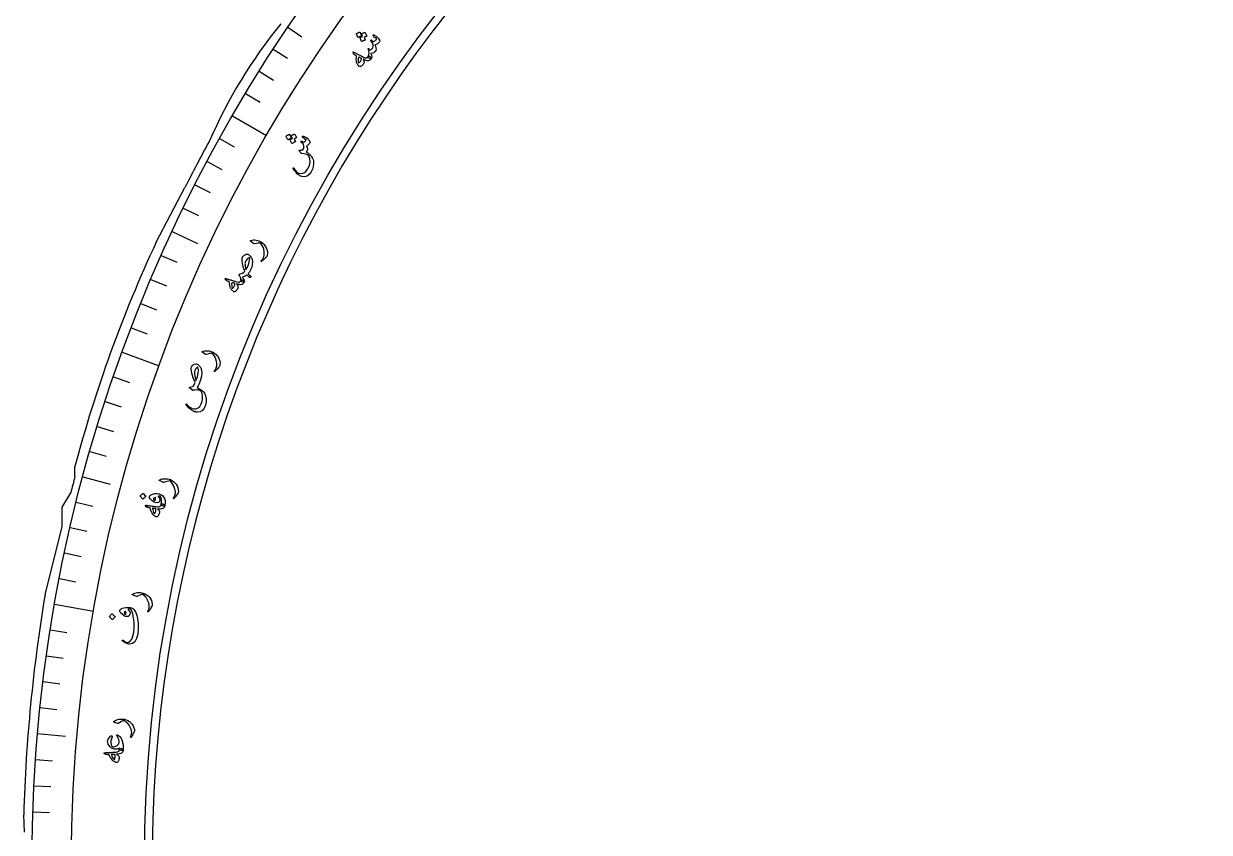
# Model space of a CAD drawing. Header units: millimetres. Extents: x -62 to 62, y -62 to 70.
# Drawn here: x -62.02 to -13.15, y 1.31 to 34.64 of the extents above; entities that cross this region are included whole.
import ezdxf

# ---------------------------------------------------------------- set-up
doc = ezdxf.new("R2010")
doc.units = ezdxf.units.MM
for name, color, linetype in [('CUT_INNER', 6, 'Continuous'), ('CUT_OUTER', 1, 'Continuous'), ('ENGRAVE', 7, 'Continuous'), ('ENGRAVE_FINE', 8, 'Continuous'), ('TEXT', 5, 'Continuous')]:
    doc.layers.add(name, color=color, linetype=linetype)

msp = doc.modelspace()

# ---------------------------------------------------------------- linework, layer by layer
at = {"layer": 'CUT_INNER'}
msp.add_arc((0.0001, -0.0002), 56.7299, 92.29341, 20.74242, dxfattribs=at)
at = {"layer": 'CUT_OUTER'}
for points in [[(-56.5596, 25.6324), (-55.3727, 27.8901)], [(-59.9069, 15.9728), (-59.9069, 16.3799), (-59.9067, 16.3835)], [(-61.1385, 11.1042), (-60.4396, 13.9005), (-60.4362, 13.9185), (-60.4351, 13.9368), (-60.4351, 14.7074), (-60.435, 14.7107), (-60.4334, 14.7136), (-60.0827, 15.298)], [(-61.9859, 1.3064), (-62.0202, 2.0266)]]:
    msp.add_lwpolyline(points, dxfattribs=at)
for centre, radius, start, end in [((-35.1635, 21.415), 20.9568, 140.86689, 156.44849), ((-0.9081, 0.4706), 60.9772, 151.261957, 153.277683), ((-6.4836, 2.2799), 55.2534, 154.99845, 165.21147), ((-18.2667, 4.7593), 43.1236, 164.92811, 165.85458), ((4.2172, 0.1744), 66.2634, 170.505926, 178.39824)]:
    msp.add_arc(centre, radius, start, end, dxfattribs=at)
at = {"layer": 'ENGRAVE'}
for points in [[(-53.4197, 30.8419), (-52.014, 30.0303)], [(-55.9045, 26.0687), (-54.8537, 25.5787)], [(-57.9638, 21.0971), (-56.4385, 20.5419)], [(-59.582, 15.9649), (-58.4621, 15.6649)], [(-60.7467, 10.7113), (-59.1482, 10.4294)], [(-61.4491, 5.3761), (-60.2941, 5.275)]]:
    msp.add_lwpolyline(points, dxfattribs=at)
for radius in [61.6838, 60.0606, 57.0462]:
    msp.add_circle((0, 0), radius, dxfattribs=at)
at = {"layer": 'ENGRAVE_FINE'}
for points in [[(-51.1382, 34.4931), (-50.5615, 34.1041)], [(-51.7324, 33.5954), (-51.149, 33.2165)], [(-52.3108, 32.6874), (-51.7209, 32.3188)], [(-52.8733, 31.7695), (-52.2771, 31.4112)], [(-53.9499, 29.9049), (-53.3414, 29.5676)], [(-54.4636, 28.9588), (-53.8493, 28.6322)], [(-54.9607, 28.0039), (-54.3408, 27.688)], [(-55.441, 27.0404), (-54.8158, 26.7354)], [(-56.351, 25.0891), (-55.7155, 24.8061)], [(-56.7802, 24.1018), (-56.1399, 23.83)], [(-57.1922, 23.1072), (-56.5472, 22.8466)], [(-57.5868, 22.1055), (-56.9374, 21.8562)], [(-58.3232, 20.0823), (-57.6654, 19.8558)], [(-58.6648, 19.0613), (-58.0032, 18.8464)], [(-58.9885, 18.0346), (-58.3233, 17.8312)], [(-59.2943, 17.0024), (-58.6256, 16.8106)], [(-59.8515, 14.9227), (-59.1766, 14.7544)], [(-60.1028, 13.8758), (-59.425, 13.7194)], [(-60.3359, 12.8248), (-59.6554, 12.6802)], [(-60.5505, 11.7698), (-59.8676, 11.6371)], [(-60.9244, 9.6495), (-60.2373, 9.5407)], [(-61.0835, 8.5847), (-60.3946, 8.4879)], [(-61.224, 7.5174), (-60.5336, 7.4326)], [(-61.3459, 6.4477), (-60.6541, 6.375)], [(-61.5335, 4.3028), (-60.8396, 4.2543)], [(-61.5993, 3.2283), (-60.9046, 3.1919)], [(-61.6462, 2.1527), (-60.951, 2.1285)]]:
    msp.add_lwpolyline(points, dxfattribs=at)
at = {"layer": 'TEXT'}
for points in [[(-48.3057, 34.2175), (-48.3062, 34.2206), (-48.3055, 34.2238), (-48.3036, 34.2273), (-48.3004, 34.231), (-48.2852, 34.2414), (-48.2698, 34.251), (-48.2541, 34.2597), (-48.2383, 34.2676), (-48.2221, 34.2748), (-48.2053, 34.2811), (-48.1881, 34.2867), (-48.1703, 34.2914), (-48.1648, 34.2918), (-48.1605, 34.2909), (-48.1574, 34.2887), (-48.1555, 34.2852), (-48.0969, 34.1403), (-48.0967, 34.1365), (-48.0988, 34.1331), (-48.1032, 34.1303), (-48.1098, 34.1281), (-48.1155, 34.1261), (-48.1242, 34.1227), (-48.136, 34.1181), (-48.1509, 34.1121), (-48.1689, 34.1047), (-48.1903, 34.0955), (-48.2149, 34.0846), (-48.2429, 34.0721), (-48.2471, 34.0707), (-48.2502, 34.0708), (-48.2523, 34.0723), (-48.2534, 34.0752)], [(-48.0886, 34.2118), (-48.0891, 34.2148), (-48.0884, 34.2181), (-48.0865, 34.2216), (-48.0833, 34.2252), (-48.0681, 34.2356), (-48.0527, 34.2451), (-48.0371, 34.2537), (-48.0212, 34.2616), (-48.005, 34.2686), (-47.9883, 34.2749), (-47.971, 34.2804), (-47.9533, 34.2851), (-47.9488, 34.2853), (-47.945, 34.284), (-47.9419, 34.2814), (-47.9396, 34.2775), (-47.881, 34.1326), (-47.8809, 34.1298), (-47.8829, 34.127), (-47.8869, 34.1244), (-47.893, 34.1219), (-47.897, 34.1203), (-47.9034, 34.1177), (-47.9119, 34.1143), (-47.9228, 34.1099), (-47.9358, 34.1045), (-47.9509, 34.098), (-47.9681, 34.0905), (-47.9874, 34.0819), (-47.9435, 33.9759), (-47.9433, 33.972), (-47.9454, 33.9687), (-47.9498, 33.9659), (-47.9564, 33.9637), (-47.9621, 33.9617), (-47.9708, 33.9584), (-47.9826, 33.9537), (-47.9974, 33.9478), (-48.0154, 33.9404), (-48.0367, 33.9312), (-48.0613, 33.9204), (-48.0892, 33.908), (-48.0929, 33.9072), (-48.0957, 33.9077), (-48.0977, 33.9095), (-48.0987, 33.9125), (-48.1513, 34.0545), (-48.1518, 34.0576), (-48.1511, 34.0608), (-48.1492, 34.0643), (-48.146, 34.0679), (-48.1353, 34.0753), (-48.1244, 34.0824), (-48.1133, 34.0892), (-48.102, 34.0957), (-48.0904, 34.1018), (-48.0786, 34.1073), (-48.0665, 34.1122), (-48.0542, 34.1165)], [(-47.6171, 34.1709), (-47.617, 34.1755), (-47.6137, 34.1786), (-47.6072, 34.1802), (-47.5975, 34.1803), (-47.5831, 34.1776), (-47.5651, 34.1704), (-47.5433, 34.1587), (-47.5179, 34.1424), (-47.4898, 34.1229), (-47.4638, 34.1019), (-47.4398, 34.0795), (-47.418, 34.0557), (-47.3792, 34.0042), (-47.3557, 33.961), (-47.3476, 33.9262), (-47.3548, 33.8997), (-47.3931, 33.8523), (-47.4388, 33.8158), (-47.4919, 33.79), (-47.5524, 33.7751), (-47.5189, 33.7115), (-47.5004, 33.6513), (-47.4968, 33.5943), (-47.5081, 33.5405), (-47.5348, 33.4944), (-47.5766, 33.4583), (-47.6337, 33.4321), (-47.7061, 33.4157), (-47.685, 33.3467), (-47.6766, 33.2877), (-47.681, 33.2387), (-47.6983, 33.1998), (-47.707, 33.1956), (-47.7233, 33.1972), (-47.7472, 33.2046), (-47.7786, 33.2178), (-47.8072, 33.2345), (-47.8246, 33.2519), (-47.831, 33.27), (-47.8264, 33.2889), (-47.7956, 33.3647), (-47.7844, 33.4421), (-47.7929, 33.5213), (-47.821, 33.6021), (-47.8226, 33.6065), (-47.8231, 33.6105), (-47.8226, 33.614), (-47.8211, 33.6171), (-47.8184, 33.6202), (-47.8152, 33.6224), (-47.8116, 33.6239), (-47.8075, 33.6244), (-47.7989, 33.6204), (-47.7881, 33.6082), (-47.7752, 33.5878), (-47.76, 33.5593), (-47.7308, 33.5622), (-47.7003, 33.5771), (-47.6685, 33.604), (-47.6353, 33.6429), (-47.6095, 33.7025), (-47.6129, 33.7729), (-47.6454, 33.8543), (-47.7069, 33.9467), (-47.7101, 33.9513), (-47.7118, 33.9555), (-47.7121, 33.9591), (-47.7108, 33.9622), (-47.7076, 33.9659), (-47.7041, 33.9686), (-47.7002, 33.9703), (-47.6961, 33.9709), (-47.6913, 33.9702), (-47.687, 33.9687), (-47.6832, 33.9665), (-47.6799, 33.9637), (-47.6307, 33.9073), (-47.6043, 33.9134), (-47.5772, 33.924), (-47.5495, 33.9393), (-47.5213, 33.9592), (-47.4967, 33.9806), (-47.4813, 33.9993), (-47.4751, 34.0153), (-47.4781, 34.0284), (-47.4889, 34.0398), (-47.5076, 34.0512), (-47.5343, 34.0627), (-47.5689, 34.0743), (-47.5759, 34.0816), (-47.5862, 34.1001), (-47.5999, 34.1298), (-47.6171, 34.1709)], [(-48.4455, 33.458), (-48.4486, 33.4726), (-48.445, 33.48), (-48.4349, 33.4802), (-48.4182, 33.4731), (-48.4087, 33.468), (-48.3954, 33.4611), (-48.3784, 33.4524), (-48.3576, 33.4419), (-48.3329, 33.4293), (-48.3043, 33.4145), (-48.2717, 33.3975), (-48.235, 33.3783), (-48.199, 33.3594), (-48.1668, 33.3424), (-48.1384, 33.3274), (-48.1137, 33.3144), (-48.0929, 33.3033), (-48.0761, 33.2944), (-48.0633, 33.2875), (-48.0544, 33.2828), (-47.9974, 33.2541), (-47.9497, 33.2366), (-47.9115, 33.2304), (-47.8826, 33.2353), (-47.8677, 33.2426), (-47.8533, 33.2539), (-47.8395, 33.2694), (-47.8264, 33.2889), (-47.8165, 33.299), (-47.8048, 33.3039), (-47.7912, 33.3035), (-47.7757, 33.2979), (-47.7591, 33.2882), (-47.7436, 33.2765), (-47.7291, 33.263), (-47.7157, 33.2476), (-47.7054, 33.2327), (-47.6991, 33.2198), (-47.6967, 33.2088), (-47.6983, 33.1998), (-47.7244, 33.1629), (-47.7534, 33.1357), (-47.7852, 33.118), (-47.8198, 33.1098), (-47.8612, 33.1115), (-47.9096, 33.1226), (-47.9648, 33.1431), (-48.0269, 33.1731), (-48.0066, 33.1294), (-47.9939, 33.0904), (-47.9887, 33.0561), (-47.9911, 33.0265), (-47.9985, 33.0064), (-48.0107, 32.985), (-48.0276, 32.9624), (-48.0493, 32.9386), (-48.0746, 32.9152), (-48.0978, 32.897), (-48.1191, 32.8839), (-48.1384, 32.876), (-48.1581, 32.8724), (-48.1756, 32.8731), (-48.1909, 32.8781), (-48.2042, 32.8873), (-48.2186, 32.902), (-48.2332, 32.9202), (-48.2479, 32.942), (-48.2629, 32.9673), (-48.2772, 32.9939), (-48.288, 33.016), (-48.2952, 33.0335), (-48.299, 33.0467), (-48.3072, 33.1107), (-48.3107, 33.1768), (-48.3095, 33.2452), (-48.3036, 33.3156), (-48.3323, 33.3326), (-48.3569, 33.3476), (-48.3773, 33.3605), (-48.3936, 33.3714), (-48.4066, 33.3815), (-48.4171, 33.3923), (-48.425, 33.4037), (-48.4304, 33.4158)], [(-48.2096, 33.2656), (-48.2276, 33.2015), (-48.236, 33.1424), (-48.2348, 33.0884), (-48.2241, 33.0395), (-48.2212, 33.0348), (-48.2174, 33.0323), (-48.2126, 33.032), (-48.2068, 33.034), (-48.1902, 33.0445), (-48.1742, 33.0574), (-48.1589, 33.0725), (-48.1443, 33.0899), (-48.1303, 33.1096), (-48.1169, 33.1316), (-48.1042, 33.1558), (-48.0921, 33.1824), (-48.0908, 33.1869), (-48.0902, 33.1921), (-48.0904, 33.1982), (-48.0913, 33.205), (-48.1036, 33.2122), (-48.1166, 33.2195), (-48.1303, 33.227), (-48.1447, 33.2345), (-48.1598, 33.2421), (-48.1757, 33.2498), (-48.1923, 33.2576), (-48.2096, 33.2656)], [(-51.2022, 29.9947), (-51.2029, 29.9977), (-51.2025, 30.001), (-51.2009, 30.0046), (-51.198, 30.0086), (-51.1838, 30.0203), (-51.1692, 30.0312), (-51.1543, 30.0413), (-51.1392, 30.0506), (-51.1236, 30.0591), (-51.1075, 30.0669), (-51.0908, 30.074), (-51.0734, 30.0803), (-51.068, 30.0812), (-51.0637, 30.0806), (-51.0604, 30.0787), (-51.0582, 30.0754), (-50.9874, 29.9359), (-50.9869, 29.9321), (-50.9887, 29.9285), (-50.9928, 29.9254), (-50.9992, 29.9225), (-51.0047, 29.92), (-51.0131, 29.916), (-51.0245, 29.9103), (-51.0388, 29.903), (-51.0562, 29.894), (-51.0767, 29.883), (-51.1003, 29.87), (-51.1272, 29.855), (-51.1312, 29.8533), (-51.1343, 29.8531), (-51.1366, 29.8544), (-51.1379, 29.8572)], [(-50.9852, 30.008), (-50.986, 30.0109), (-50.9856, 30.0143), (-50.9839, 30.0179), (-50.9811, 30.0218), (-50.9668, 30.0335), (-50.9523, 30.0443), (-50.9374, 30.0543), (-50.9223, 30.0635), (-50.9067, 30.072), (-50.8906, 30.0797), (-50.8739, 30.0867), (-50.8566, 30.093), (-50.8521, 30.0935), (-50.8482, 30.0926), (-50.8449, 30.0903), (-50.8422, 30.0865), (-50.7715, 29.9471), (-50.7712, 29.9443), (-50.7729, 29.9413), (-50.7767, 29.9384), (-50.7825, 29.9353), (-50.7864, 29.9334), (-50.7925, 29.9303), (-50.8008, 29.9261), (-50.8112, 29.9208), (-50.8237, 29.9142), (-50.8382, 29.9065), (-50.8547, 29.8974), (-50.8732, 29.8872), (-50.8204, 29.7852), (-50.8199, 29.7814), (-50.8217, 29.7779), (-50.8258, 29.7747), (-50.8323, 29.7719), (-50.8377, 29.7694), (-50.8462, 29.7653), (-50.8575, 29.7597), (-50.8718, 29.7525), (-50.8891, 29.7435), (-50.9095, 29.7325), (-50.9332, 29.7196), (-50.9599, 29.7047), (-50.9635, 29.7036), (-50.9664, 29.7039), (-50.9685, 29.7055), (-50.9698, 29.7084), (-51.0343, 29.8455), (-51.0351, 29.8485), (-51.0346, 29.8518), (-51.033, 29.8554), (-51.0302, 29.8594), (-51.0202, 29.8676), (-51.0099, 29.8757), (-50.9994, 29.8834), (-50.9886, 29.8909), (-50.9776, 29.898), (-50.9663, 29.9045), (-50.9547, 29.9105), (-50.9428, 29.9159)], [(-50.5246, 29.9694), (-50.5296, 29.9759), (-50.5322, 29.9821), (-50.5326, 29.9879), (-50.5306, 29.9933), (-50.5262, 29.9991), (-50.5207, 30.0031), (-50.5144, 30.0053), (-50.5071, 30.0057), (-50.4834, 30.0031), (-50.4567, 29.9955), (-50.427, 29.9828), (-50.3942, 29.9649), (-50.3438, 29.9305), (-50.2999, 29.8911), (-50.2624, 29.8468), (-50.2314, 29.7976), (-50.2253, 29.7834), (-50.2221, 29.7699), (-50.2218, 29.7571), (-50.2243, 29.745), (-50.2435, 29.7072), (-50.2731, 29.6717), (-50.3131, 29.6386), (-50.3636, 29.6079), (-50.3339, 29.5396), (-50.3256, 29.4747), (-50.3387, 29.413), (-50.3732, 29.3546), (-50.3427, 29.3343), (-50.3139, 29.3138), (-50.2868, 29.2933), (-50.2614, 29.2725), (-50.2376, 29.2516), (-50.215, 29.2303), (-50.1938, 29.2087), (-50.174, 29.1867), (-50.1404, 29.1431), (-50.1139, 29.0951), (-50.0944, 29.0428), (-50.0819, 28.9861), (-50.0736, 28.8661), (-50.0853, 28.751), (-50.1169, 28.6409), (-50.1684, 28.5356), (-50.2492, 28.4299), (-50.3417, 28.3625), (-50.446, 28.3332), (-50.5624, 28.3422), (-50.5989, 28.355), (-50.6388, 28.3761), (-50.682, 28.4055), (-50.7284, 28.4432), (-50.7768, 28.489), (-50.8241, 28.542), (-50.8704, 28.6021), (-50.9156, 28.6694), (-50.9181, 28.6742), (-50.9192, 28.6789), (-50.9188, 28.6835), (-50.917, 28.6881), (-50.9142, 28.6921), (-50.911, 28.6952), (-50.9074, 28.6972), (-50.9033, 28.6983), (-50.8985, 28.6978), (-50.8941, 28.6961), (-50.8902, 28.6931), (-50.8867, 28.6889), (-50.8255, 28.6013), (-50.771, 28.5364), (-50.7235, 28.4943), (-50.6828, 28.4749), (-50.575, 28.4643), (-50.4786, 28.4885), (-50.3936, 28.5475), (-50.3197, 28.6414), (-50.247, 28.7901), (-50.214, 28.9325), (-50.2206, 29.0687), (-50.2671, 29.199), (-50.3274, 29.2337), (-50.3967, 29.2608), (-50.4748, 29.2802), (-50.5619, 29.2921), (-50.5712, 29.2925), (-50.5787, 29.2942), (-50.5845, 29.2972), (-50.5886, 29.3015), (-50.6006, 29.3192), (-50.6119, 29.336), (-50.6223, 29.3519), (-50.6319, 29.3667), (-50.6405, 29.3805), (-50.6479, 29.3931), (-50.6542, 29.4045), (-50.6592, 29.4147), (-50.6609, 29.4198), (-50.6604, 29.4239), (-50.6577, 29.427), (-50.6528, 29.4291), (-50.6497, 29.4298), (-50.645, 29.4305), (-50.6387, 29.4314), (-50.6309, 29.4324), (-50.6216, 29.4333), (-50.6109, 29.4339), (-50.599, 29.4342), (-50.5857, 29.4342), (-50.5597, 29.4349), (-50.54, 29.4368), (-50.5267, 29.4398), (-50.5197, 29.4441), (-50.4937, 29.4811), (-50.4776, 29.5239), (-50.4714, 29.5726), (-50.475, 29.627), (-50.4843, 29.6515), (-50.5048, 29.6823), (-50.5367, 29.7196), (-50.5799, 29.7633), (-50.584, 29.7675), (-50.5867, 29.7724), (-50.5879, 29.7779), (-50.5878, 29.7841), (-50.5869, 29.7895), (-50.585, 29.7941), (-50.582, 29.7978), (-50.5781, 29.8007), (-50.5654, 29.8009), (-50.5465, 29.7927), (-50.5216, 29.7761), (-50.4905, 29.7511), (-50.4542, 29.7704), (-50.423, 29.7955), (-50.397, 29.8264), (-50.376, 29.8631), (-50.3872, 29.8691), (-50.3969, 29.873), (-50.4051, 29.8747), (-50.4118, 29.8742), (-50.4184, 29.8731), (-50.4242, 29.8735), (-50.4292, 29.8754), (-50.4332, 29.8788)], [(-52.6706, 25.683), (-52.673, 25.6853), (-52.6747, 25.6874), (-52.6758, 25.6895), (-52.6761, 25.6915), (-52.6744, 25.6961), (-52.6698, 25.7005), (-52.6624, 25.7048), (-52.6522, 25.7089), (-52.6045, 25.7208), (-52.5535, 25.7263), (-52.4991, 25.7253), (-52.4413, 25.7177), (-52.3816, 25.7046), (-52.3252, 25.6868), (-52.272, 25.6643), (-52.2221, 25.6371), (-52.1617, 25.5904), (-52.1084, 25.5362), (-52.0621, 25.4745), (-52.0228, 25.4053), (-51.9928, 25.331), (-51.9761, 25.2547), (-51.9726, 25.1763), (-51.9822, 25.0958), (-51.9872, 25.0754), (-51.995, 25.0563), (-52.0058, 25.0387), (-52.0195, 25.0225), (-52.0551, 24.987), (-52.0876, 24.9552), (-52.1171, 24.9269), (-52.1434, 24.9023), (-52.1667, 24.8814), (-52.1868, 24.8643), (-52.2037, 24.8511), (-52.2175, 24.8416), (-52.2211, 24.8401), (-52.2244, 24.8392), (-52.2273, 24.8392), (-52.2298, 24.8399), (-52.2327, 24.8417), (-52.2352, 24.8439), (-52.2371, 24.8466), (-52.2386, 24.8498), (-52.2392, 24.8533), (-52.2386, 24.8569), (-52.2367, 24.8606), (-52.2335, 24.8645), (-52.2137, 24.8876), (-52.1957, 24.9101), (-52.1795, 24.9321), (-52.1651, 24.9535), (-52.1524, 24.9746), (-52.1414, 24.9955), (-52.132, 25.0162), (-52.1243, 25.0367), (-52.118, 25.0579), (-52.113, 25.0806), (-52.1094, 25.1047), (-52.1071, 25.1303), (-52.1062, 25.1575), (-52.1068, 25.1862), (-52.109, 25.2165), (-52.1126, 25.2484), (-52.1291, 25.3411), (-52.1545, 25.4261), (-52.1889, 25.5033), (-52.2323, 25.5729), (-52.2361, 25.5779), (-52.2413, 25.5821), (-52.2478, 25.5856), (-52.2557, 25.5882), (-52.3074, 25.5933), (-52.3685, 25.5915), (-52.439, 25.5826), (-52.519, 25.5667), (-52.5237, 25.5665), (-52.5275, 25.5669), (-52.5307, 25.568), (-52.533, 25.5696)], [(-52.9968, 25.0275), (-52.982, 25.0503), (-52.9593, 25.0733), (-52.9286, 25.0962), (-52.89, 25.1193), (-52.8507, 25.1369), (-52.8156, 25.1445), (-52.7848, 25.142), (-52.7583, 25.1297), (-52.7349, 25.1103), (-52.7101, 25.0856), (-52.6841, 25.0555), (-52.6569, 25.02), (-52.6328, 24.9855), (-52.615, 24.9576), (-52.6034, 24.9362), (-52.5981, 24.9214), (-52.5884, 24.823), (-52.597, 24.7195), (-52.6238, 24.6109), (-52.6689, 24.4972), (-52.6798, 24.4748), (-52.6914, 24.4529), (-52.7036, 24.4317), (-52.7166, 24.411), (-52.73, 24.3908), (-52.7439, 24.3714), (-52.7582, 24.3526), (-52.7729, 24.3344), (-52.7617, 24.3204), (-52.7397, 24.2987), (-52.7069, 24.2695), (-52.6632, 24.2327), (-52.6552, 24.2245), (-52.6525, 24.2155), (-52.6553, 24.2056), (-52.6634, 24.1949), (-52.6738, 24.1874), (-52.6847, 24.1839), (-52.6962, 24.1844), (-52.7081, 24.189), (-52.7214, 24.1983), (-52.735, 24.2084), (-52.7489, 24.2194), (-52.7631, 24.2313), (-52.7775, 24.2441), (-52.792, 24.2578), (-52.8064, 24.2725), (-52.8209, 24.2882), (-52.8574, 24.2582), (-52.8946, 24.2337), (-52.9326, 24.2148), (-52.9714, 24.2014), (-52.9838, 24.1979), (-52.9934, 24.1939), (-53.0001, 24.1892), (-53.0041, 24.184), (-53.0048, 24.1787), (-53.0029, 24.1721), (-52.9981, 24.1642), (-52.9906, 24.1551), (-52.9528, 24.1099), (-52.9299, 24.0686), (-52.9219, 24.0314), (-52.9287, 23.998), (-52.9316, 23.9945), (-52.9368, 23.9917), (-52.9442, 23.9898), (-52.9539, 23.9886), (-52.9866, 23.991), (-53.0133, 23.9961), (-53.034, 24.0039), (-53.0487, 24.0145), (-53.0598, 24.0276), (-53.0672, 24.0399), (-53.0709, 24.0515), (-53.0708, 24.0624), (-53.0677, 24.1084), (-53.0765, 24.1557), (-53.0973, 24.2045), (-53.13, 24.2548), (-53.1361, 24.2651), (-53.1391, 24.2756), (-53.1388, 24.2863), (-53.1353, 24.2973), (-53.1287, 24.3078), (-53.1197, 24.3159), (-53.1082, 24.3213), (-53.0944, 24.3243), (-53.0443, 24.3368), (-52.9959, 24.3601), (-52.9493, 24.3941), (-52.9043, 24.4388), (-52.9251, 24.4899), (-52.9438, 24.5391), (-52.9606, 24.5865), (-52.9753, 24.632), (-53.0059, 24.7586), (-53.0197, 24.8668), (-53.0166, 24.9565), (-52.9968, 25.0275)], [(-52.7259, 24.9838), (-52.7827, 24.9544), (-52.8294, 24.9168), (-52.8661, 24.8711), (-52.8926, 24.8172), (-52.8986, 24.7899), (-52.9007, 24.754), (-52.8988, 24.7096), (-52.893, 24.6568), (-52.8891, 24.6293), (-52.8851, 24.6039), (-52.8811, 24.5807), (-52.877, 24.5596), (-52.8728, 24.5406), (-52.8683, 24.5236), (-52.8637, 24.5087), (-52.8588, 24.4959), (-52.8306, 24.5435), (-52.8022, 24.6021), (-52.7738, 24.6715), (-52.7451, 24.7519), (-52.7211, 24.8307), (-52.7074, 24.8942), (-52.704, 24.9422), (-52.7109, 24.9748), (-52.7131, 24.9803), (-52.7164, 24.9836), (-52.7206, 24.9848), (-52.7259, 24.9838)], [(-53.7103, 24.1165), (-53.716, 24.1303), (-53.7139, 24.1382), (-53.704, 24.1402), (-53.6862, 24.1363), (-53.676, 24.133), (-53.6617, 24.1286), (-53.6433, 24.1231), (-53.621, 24.1165), (-53.5945, 24.1086), (-53.5636, 24.0993), (-53.5284, 24.0885), (-53.4889, 24.0762), (-53.4501, 24.0641), (-53.4153, 24.0533), (-53.3846, 24.0437), (-53.358, 24.0354), (-53.3356, 24.0283), (-53.3174, 24.0225), (-53.3035, 24.0181), (-53.2939, 24.0151), (-53.2327, 23.9972), (-53.1827, 23.9887), (-53.1439, 23.9894), (-53.1164, 23.9995), (-53.103, 24.0094), (-53.091, 24.0232), (-53.0802, 24.0408), (-53.0708, 24.0624), (-53.063, 24.0742), (-53.0523, 24.0811), (-53.0389, 24.0832), (-53.0226, 24.0804), (-53.0046, 24.0739), (-52.9872, 24.0653), (-52.9705, 24.0546), (-52.9545, 24.0419), (-52.9417, 24.0291), (-52.9331, 24.0175), (-52.9288, 24.0072), (-52.9287, 23.998), (-52.9477, 23.957), (-52.9712, 23.925), (-52.9993, 23.9018), (-53.0319, 23.8875), (-53.0729, 23.8816), (-53.1225, 23.8838), (-53.1805, 23.894), (-53.247, 23.9122), (-53.2192, 23.8729), (-53.1996, 23.8369), (-53.1883, 23.8041), (-53.1852, 23.7746), (-53.1889, 23.7534), (-53.197, 23.7301), (-53.2095, 23.7049), (-53.2266, 23.6775), (-53.2471, 23.6499), (-53.2667, 23.6277), (-53.2853, 23.611), (-53.3028, 23.5998), (-53.3215, 23.5927), (-53.3388, 23.5902), (-53.3548, 23.5923), (-53.3695, 23.599), (-53.3863, 23.6108), (-53.404, 23.6261), (-53.4225, 23.6448), (-53.4418, 23.667), (-53.4607, 23.6905), (-53.4753, 23.7103), (-53.4856, 23.7263), (-53.4917, 23.7385), (-53.5113, 23.7999), (-53.5268, 23.8644), (-53.538, 23.9318), (-53.545, 24.0021), (-53.5763, 24.0137), (-53.6031, 24.0239), (-53.6256, 24.0329), (-53.6436, 24.0406), (-53.6583, 24.0483), (-53.6705, 24.057), (-53.6804, 24.0668), (-53.6878, 24.0777)], [(-53.4435, 23.97), (-53.4495, 23.9037), (-53.4471, 23.8441), (-53.4361, 23.7912), (-53.4167, 23.745), (-53.4131, 23.7409), (-53.4089, 23.7392), (-53.4041, 23.7398), (-53.3987, 23.7427), (-53.3843, 23.7561), (-53.3709, 23.7716), (-53.3586, 23.7893), (-53.3474, 23.8091), (-53.3372, 23.831), (-53.328, 23.855), (-53.3199, 23.8812), (-53.3129, 23.9095), (-53.3123, 23.9141), (-53.3127, 23.9194), (-53.314, 23.9253), (-53.3161, 23.9319), (-53.3295, 23.9367), (-53.3436, 23.9416), (-53.3584, 23.9464), (-53.374, 23.9512), (-53.3903, 23.9559), (-53.4073, 23.9606), (-53.425, 23.9653), (-53.4435, 23.97)], [(-54.6665, 21.1043), (-54.669, 21.1063), (-54.6709, 21.1083), (-54.6722, 21.1103), (-54.6727, 21.1123), (-54.6713, 21.117), (-54.6671, 21.1218), (-54.6601, 21.1266), (-54.6503, 21.1316), (-54.6038, 21.1476), (-54.5534, 21.1574), (-54.4991, 21.161), (-54.441, 21.1584), (-54.3803, 21.1504), (-54.3226, 21.1374), (-54.2677, 21.1196), (-54.2156, 21.0967), (-54.1515, 21.0554), (-54.0937, 21.0059), (-54.0424, 20.9484), (-53.9973, 20.8828), (-53.9612, 20.8113), (-53.938, 20.7366), (-53.9278, 20.6588), (-53.9306, 20.5778), (-53.9337, 20.557), (-53.9399, 20.5374), (-53.9492, 20.5189), (-53.9614, 20.5016), (-53.9939, 20.4632), (-54.0236, 20.4287), (-54.0505, 20.3981), (-54.0747, 20.3713), (-54.0961, 20.3485), (-54.1147, 20.3297), (-54.1304, 20.3151), (-54.1433, 20.3045), (-54.1468, 20.3027), (-54.15, 20.3016), (-54.1529, 20.3013), (-54.1555, 20.3018), (-54.1585, 20.3033), (-54.1611, 20.3053), (-54.1633, 20.3078), (-54.165, 20.3109), (-54.1659, 20.3143), (-54.1656, 20.318), (-54.164, 20.3218), (-54.1612, 20.3259), (-54.1434, 20.3506), (-54.1274, 20.3746), (-54.1131, 20.3979), (-54.1006, 20.4205), (-54.0898, 20.4425), (-54.0806, 20.4643), (-54.073, 20.4857), (-54.067, 20.5068), (-54.0626, 20.5285), (-54.0596, 20.5515), (-54.058, 20.5759), (-54.0579, 20.6016), (-54.0593, 20.6287), (-54.0624, 20.6573), (-54.0671, 20.6873), (-54.0735, 20.7188), (-54.0978, 20.8097), (-54.1303, 20.8922), (-54.1712, 20.9663), (-54.2203, 21.0319), (-54.2246, 21.0366), (-54.2301, 21.0403), (-54.2369, 21.0432), (-54.245, 21.0452), (-54.2969, 21.0459), (-54.3576, 21.0388), (-54.4271, 21.0239), (-54.5055, 21.0012), (-54.5101, 21.0007), (-54.514, 21.0008), (-54.5172, 21.0016), (-54.5197, 21.003)], [(-55.1099, 20.4919), (-55.0803, 20.5458), (-55.0357, 20.5843), (-54.9759, 20.6072), (-54.9011, 20.6147), (-54.8757, 20.6091), (-54.8497, 20.5964), (-54.8231, 20.5764), (-54.796, 20.5493), (-54.7709, 20.5205), (-54.7505, 20.4952), (-54.7348, 20.4736), (-54.7237, 20.4556), (-54.6917, 20.3627), (-54.6819, 20.2497), (-54.6941, 20.1164), (-54.7283, 19.9627), (-54.7561, 19.8729), (-54.7885, 19.7892), (-54.8255, 19.7114), (-54.8671, 19.6397), (-54.7539, 19.5788), (-54.666, 19.521), (-54.6034, 19.4665), (-54.5661, 19.4151), (-54.5215, 19.2995), (-54.5003, 19.1788), (-54.5026, 19.0529), (-54.5282, 18.9217), (-54.5799, 18.7922), (-54.6545, 18.7002), (-54.752, 18.6455), (-54.8728, 18.6281), (-54.8902, 18.6291), (-54.9082, 18.6311), (-54.9265, 18.6341), (-54.9453, 18.6382), (-54.9644, 18.6436), (-54.9836, 18.6503), (-55.0029, 18.6584), (-55.0222, 18.668), (-55.0562, 18.6858), (-55.089, 18.7052), (-55.1208, 18.726), (-55.1515, 18.7483), (-55.1811, 18.772), (-55.2094, 18.7968), (-55.2366, 18.8228), (-55.2625, 18.8501), (-55.2728, 18.8618), (-55.2825, 18.8732), (-55.2917, 18.8843), (-55.3003, 18.895), (-55.3083, 18.9054), (-55.3158, 18.9152), (-55.3228, 18.9246), (-55.3293, 18.9334), (-55.3327, 18.9392), (-55.3341, 18.9447), (-55.3337, 18.9497), (-55.3313, 18.9543), (-55.3276, 18.9587), (-55.3237, 18.9617), (-55.3196, 18.9633), (-55.3153, 18.9635), (-55.3109, 18.9624), (-55.3063, 18.9604), (-55.3016, 18.9574), (-55.2968, 18.9534), (-55.2827, 18.9352), (-55.2666, 18.917), (-55.2485, 18.8988), (-55.2283, 18.8805), (-55.1749, 18.8385), (-55.1223, 18.8059), (-55.0703, 18.7827), (-55.019, 18.7689), (-54.9133, 18.7668), (-54.8251, 18.7986), (-54.7544, 18.8641), (-54.7009, 18.9635), (-54.6704, 19.0668), (-54.6552, 19.1723), (-54.6553, 19.2801), (-54.6707, 19.3902), (-54.6808, 19.4254), (-54.6966, 19.4584), (-54.7181, 19.489), (-54.7451, 19.5173), (-54.749, 19.5208), (-54.7543, 19.5237), (-54.761, 19.526), (-54.7691, 19.5276), (-54.8473, 19.5393), (-54.918, 19.5435), (-54.9813, 19.5402), (-55.0371, 19.5294), (-55.0475, 19.527), (-55.0561, 19.5264), (-55.0629, 19.5278), (-55.0678, 19.5311), (-55.1838, 19.6294), (-55.1913, 19.6402), (-55.193, 19.6488), (-55.1888, 19.655), (-55.1788, 19.6589), (-55.0543, 19.6827), (-55.0274, 19.7096), (-55.0009, 19.747), (-54.9747, 19.7948), (-54.9488, 19.8531), (-54.9923, 19.9492), (-55.0305, 20.0438), (-55.0633, 20.1369), (-55.0908, 20.2284), (-55.1104, 20.3136), (-55.1201, 20.3859), (-55.1199, 20.4453), (-55.1099, 20.4919)], [(-54.8396, 20.4822), (-54.8963, 20.4464), (-54.9386, 20.4027), (-54.9668, 20.3511), (-54.9807, 20.2917), (-54.9817, 20.2221), (-54.9719, 20.1385), (-54.9512, 20.0408), (-54.9195, 19.9291), (-54.8603, 20.0899), (-54.8272, 20.2355), (-54.8203, 20.3662), (-54.8396, 20.4822)], [(-56.4258, 15.8096), (-56.4286, 15.8114), (-56.4306, 15.8132), (-56.432, 15.815), (-56.4327, 15.8169), (-56.4318, 15.8218), (-56.4281, 15.8269), (-56.4216, 15.8325), (-56.4123, 15.8383), (-56.3675, 15.8587), (-56.3183, 15.8732), (-56.2646, 15.882), (-56.2064, 15.8849), (-56.1453, 15.8827), (-56.0866, 15.8753), (-56.0303, 15.8627), (-55.9763, 15.845), (-55.9085, 15.8099), (-55.8463, 15.7661), (-55.7897, 15.7137), (-55.7386, 15.6527), (-55.6958, 15.585), (-55.6656, 15.5129), (-55.6481, 15.4364), (-55.6432, 15.3555), (-55.6443, 15.3345), (-55.6487, 15.3144), (-55.6561, 15.2951), (-55.6666, 15.2767), (-55.6953, 15.2354), (-55.7216, 15.1982), (-55.7455, 15.1652), (-55.767, 15.1362), (-55.7861, 15.1115), (-55.8028, 15.0911), (-55.8171, 15.075), (-55.829, 15.0632), (-55.8323, 15.061), (-55.8353, 15.0596), (-55.8382, 15.0591), (-55.8408, 15.0593), (-55.844, 15.0605), (-55.8467, 15.0623), (-55.8491, 15.0646), (-55.8512, 15.0675), (-55.8524, 15.0708), (-55.8524, 15.0745), (-55.8512, 15.0785), (-55.8488, 15.0828), (-55.8335, 15.1091), (-55.8198, 15.1345), (-55.8078, 15.1591), (-55.7975, 15.1827), (-55.7888, 15.2057), (-55.7817, 15.2282), (-55.7762, 15.2503), (-55.7723, 15.2719), (-55.7699, 15.2938), (-55.7691, 15.317), (-55.7698, 15.3414), (-55.7722, 15.3671), (-55.7762, 15.3939), (-55.782, 15.4221), (-55.7895, 15.4515), (-55.7988, 15.4822), (-55.8316, 15.5704), (-55.8719, 15.6495), (-55.9196, 15.7193), (-55.9748, 15.78), (-55.9795, 15.7842), (-55.9853, 15.7874), (-55.9924, 15.7896), (-56.0006, 15.7908), (-56.0523, 15.7866), (-56.1121, 15.7738), (-56.1799, 15.7524), (-56.2557, 15.7223), (-56.2603, 15.7214), (-56.2642, 15.7211), (-56.2674, 15.7216), (-56.27, 15.7227)], [(-57.2164, 15.1574), (-57.2179, 15.1601), (-57.2184, 15.1634), (-57.2178, 15.1673), (-57.2161, 15.1719), (-57.1942, 15.2014), (-57.1698, 15.2282), (-57.1429, 15.2522), (-57.1137, 15.2736), (-57.1096, 15.2753), (-57.106, 15.2756), (-57.1027, 15.2744), (-57.0998, 15.2717), (-56.9937, 15.1582), (-56.9915, 15.1544), (-56.9917, 15.1504), (-56.9945, 15.1462), (-56.9999, 15.1417), (-57.0045, 15.1379), (-57.0115, 15.1317), (-57.0209, 15.1232), (-57.0328, 15.1124), (-57.0471, 15.0991), (-57.0639, 15.0831), (-57.0832, 15.0643), (-57.105, 15.0427), (-57.1084, 15.04), (-57.1114, 15.039), (-57.1139, 15.0396), (-57.1159, 15.042)], [(-56.8389, 15.1531), (-56.8342, 15.1643), (-56.8257, 15.1758), (-56.8136, 15.1877), (-56.7977, 15.1999), (-56.7104, 15.247), (-56.6196, 15.2716), (-56.5254, 15.2737), (-56.4278, 15.2535), (-56.3791, 15.2349), (-56.3374, 15.2125), (-56.3024, 15.1864), (-56.2743, 15.1565), (-56.2228, 15.0706), (-56.194, 14.979), (-56.1879, 14.8817), (-56.2044, 14.7788), (-56.2095, 14.7693), (-56.219, 14.7625), (-56.2329, 14.7585), (-56.2513, 14.7572), (-56.2612, 14.7575), (-56.2711, 14.7586), (-56.281, 14.7605), (-56.291, 14.7631), (-56.3007, 14.7663), (-56.3099, 14.7696), (-56.3186, 14.7732), (-56.3268, 14.777), (-56.3405, 14.7854), (-56.3498, 14.7951), (-56.3548, 14.8061), (-56.3553, 14.8184), (-56.3427, 14.9199), (-56.3446, 15.0115), (-56.3612, 15.0932), (-56.3924, 15.165), (-56.4167, 15.1685), (-56.4363, 15.1701), (-56.4514, 15.1698), (-56.4617, 15.1675), (-56.4711, 15.1639), (-56.4776, 15.1601), (-56.4813, 15.1559), (-56.4822, 15.1514), (-56.482, 15.1481), (-56.4811, 15.1453), (-56.4797, 15.143), (-56.4777, 15.1413), (-56.449, 15.1163), (-56.4288, 15.0895), (-56.4171, 15.0611), (-56.4139, 15.0309), (-56.4289, 14.9496), (-56.4651, 14.9006), (-56.5225, 14.8838), (-56.6012, 14.8993), (-56.6439, 14.9177), (-56.6865, 14.9433), (-56.7289, 14.9761), (-56.7713, 15.0161), (-56.8063, 15.0558), (-56.8292, 15.0919), (-56.8401, 15.1243), (-56.8389, 15.1531)], [(-56.9949, 14.7644), (-57.0028, 14.7771), (-57.002, 14.7852), (-56.9926, 14.7889), (-56.9744, 14.788), (-56.9638, 14.7865), (-56.9489, 14.7845), (-56.9299, 14.7822), (-56.9068, 14.7794), (-56.8793, 14.7761), (-56.8473, 14.7721), (-56.8108, 14.7673), (-56.7698, 14.7619), (-56.7295, 14.7565), (-56.6934, 14.7516), (-56.6616, 14.7473), (-56.6339, 14.7436), (-56.6106, 14.7404), (-56.5918, 14.7377), (-56.5774, 14.7357), (-56.5674, 14.7343), (-56.504, 14.727), (-56.4533, 14.7269), (-56.4152, 14.7342), (-56.3897, 14.7488), (-56.3782, 14.7608), (-56.3686, 14.7763), (-56.361, 14.7956), (-56.3553, 14.8184), (-56.3496, 14.8313), (-56.3403, 14.8399), (-56.3274, 14.8443), (-56.3109, 14.8443), (-56.292, 14.8408), (-56.2734, 14.8353), (-56.2551, 14.8276), (-56.2372, 14.8177), (-56.2225, 14.8072), (-56.2121, 14.7973), (-56.2061, 14.7878), (-56.2044, 14.7788), (-56.2163, 14.7352), (-56.2341, 14.6996), (-56.2579, 14.6721), (-56.2876, 14.6525), (-56.3271, 14.6398), (-56.3763, 14.6336), (-56.4352, 14.634), (-56.5039, 14.6408), (-56.4698, 14.6067), (-56.4445, 14.5745), (-56.4278, 14.5441), (-56.4198, 14.5154), (-56.4199, 14.4939), (-56.424, 14.4697), (-56.4321, 14.4426), (-56.4443, 14.4129), (-56.46, 14.3822), (-56.4755, 14.357), (-56.491, 14.3375), (-56.5065, 14.3234), (-56.5237, 14.3133), (-56.5403, 14.3079), (-56.5565, 14.3073), (-56.5721, 14.3115), (-56.5906, 14.3203), (-56.6106, 14.3324), (-56.632, 14.3477), (-56.6548, 14.3664), (-56.6773, 14.3864), (-56.695, 14.4034), (-56.7079, 14.4175), (-56.7159, 14.4285), (-56.7456, 14.4858), (-56.7716, 14.5467), (-56.794, 14.6113), (-56.8127, 14.6794), (-56.8455, 14.6856), (-56.8737, 14.6912), (-56.8973, 14.6962), (-56.9164, 14.7008), (-56.9321, 14.7059), (-56.9456, 14.7124), (-56.957, 14.7205), (-56.9662, 14.7299)], [(-56.7072, 14.6648), (-56.7021, 14.5984), (-56.6897, 14.54), (-56.67, 14.4897), (-56.6431, 14.4475), (-56.6388, 14.4441), (-56.6344, 14.4431), (-56.6298, 14.4445), (-56.625, 14.4483), (-56.613, 14.4639), (-56.6024, 14.4814), (-56.5932, 14.5009), (-56.5855, 14.5223), (-56.5791, 14.5456), (-56.5741, 14.5708), (-56.5705, 14.598), (-56.5683, 14.627), (-56.5686, 14.6317), (-56.5698, 14.6368), (-56.5721, 14.6425), (-56.5753, 14.6486), (-56.5893, 14.6511), (-56.604, 14.6535), (-56.6194, 14.6558), (-56.6356, 14.6579), (-56.6524, 14.6598), (-56.67, 14.6616), (-56.6882, 14.6633), (-56.7072, 14.6648)], [(-56.6727, 15.0494), (-56.6725, 15.0315), (-56.6635, 15.015), (-56.6458, 15.0001), (-56.6194, 14.9867), (-56.615, 14.9856), (-56.6118, 14.9851), (-56.6097, 14.9852), (-56.6089, 14.9857), (-56.6003, 15.0015), (-56.5936, 15.0181), (-56.5887, 15.0353), (-56.5856, 15.0532), (-56.5847, 15.0695), (-56.5861, 15.0835), (-56.5896, 15.0951), (-56.5953, 15.1044), (-56.6273, 15.0927), (-56.6508, 15.0796), (-56.666, 15.0652), (-56.6727, 15.0494)], [(-57.5387, 11.0955), (-57.5416, 11.097), (-57.5438, 11.0987), (-57.5454, 11.1004), (-57.5462, 11.1022), (-57.5457, 11.1071), (-57.5425, 11.1126), (-57.5364, 11.1186), (-57.5277, 11.1252), (-57.4847, 11.1492), (-57.4368, 11.1678), (-57.384, 11.1809), (-57.3263, 11.1887), (-57.2653, 11.1915), (-57.2061, 11.189), (-57.1489, 11.1811), (-57.0936, 11.1679), (-57.0232, 11.1385), (-56.9576, 11.1), (-56.8969, 11.0525), (-56.8409, 10.9959), (-56.7927, 10.932), (-56.7567, 10.8626), (-56.7329, 10.7878), (-56.7213, 10.7076), (-56.7207, 10.6866), (-56.7233, 10.6662), (-56.7291, 10.6463), (-56.7381, 10.6271), (-56.7633, 10.5836), (-56.7864, 10.5444), (-56.8075, 10.5095), (-56.8266, 10.4788), (-56.8436, 10.4526), (-56.8585, 10.4309), (-56.8714, 10.4137), (-56.8823, 10.401), (-56.8854, 10.3985), (-56.8883, 10.3969), (-56.8911, 10.3961), (-56.8937, 10.3961), (-56.897, 10.397), (-56.8999, 10.3985), (-56.9025, 10.4007), (-56.9048, 10.4034), (-56.9063, 10.4066), (-56.9066, 10.4102), (-56.9057, 10.4143), (-56.9037, 10.4189), (-56.8906, 10.4463), (-56.879, 10.4728), (-56.8691, 10.4982), (-56.8608, 10.5226), (-56.854, 10.5463), (-56.8488, 10.5693), (-56.8451, 10.5917), (-56.843, 10.6136), (-56.8424, 10.6357), (-56.8436, 10.6589), (-56.8463, 10.6831), (-56.8508, 10.7085), (-56.857, 10.7349), (-56.8651, 10.7625), (-56.875, 10.7912), (-56.8868, 10.821), (-56.9268, 10.9062), (-56.9735, 10.9817), (-57.0268, 11.0473), (-57.0868, 11.1032), (-57.0918, 11.1071), (-57.0979, 11.1098), (-57.1051, 11.1114), (-57.1134, 11.1119), (-57.1646, 11.1034), (-57.2231, 11.0857), (-57.2889, 11.0588), (-57.362, 11.0226), (-57.3665, 11.0212), (-57.3703, 11.0206), (-57.3736, 11.0208), (-57.3763, 11.0218)], [(-58.48, 10.1828), (-58.4818, 10.1854), (-58.4826, 10.1886), (-58.4823, 10.1926), (-58.481, 10.1973), (-58.4617, 10.2287), (-58.4397, 10.2576), (-58.415, 10.284), (-58.3877, 10.3078), (-58.3838, 10.3099), (-58.3802, 10.3105), (-58.3768, 10.3096), (-58.3737, 10.3072), (-58.2583, 10.203), (-58.2557, 10.1994), (-58.2556, 10.1954), (-58.2581, 10.1909), (-58.263, 10.186), (-58.2673, 10.1817), (-58.2737, 10.175), (-58.2824, 10.1657), (-58.2932, 10.1539), (-58.3063, 10.1393), (-58.3217, 10.1218), (-58.3393, 10.1014), (-58.3592, 10.078), (-58.3624, 10.0749), (-58.3652, 10.0736), (-58.3678, 10.0741), (-58.3701, 10.0763)], [(-58.0605, 10.4243), (-58.0568, 10.459), (-58.0375, 10.4908), (-58.0027, 10.5195), (-57.9523, 10.5451), (-57.8893, 10.5646), (-57.8165, 10.5749), (-57.7338, 10.5761), (-57.6414, 10.5681), (-57.6083, 10.563), (-57.5781, 10.5552), (-57.5509, 10.5445), (-57.5266, 10.5311), (-57.4804, 10.4912), (-57.4393, 10.4368), (-57.4032, 10.368), (-57.3721, 10.2848), (-57.3589, 10.2387), (-57.3471, 10.1915), (-57.3367, 10.1431), (-57.3277, 10.0935), (-57.32, 10.0427), (-57.3138, 9.9905), (-57.309, 9.9369), (-57.3056, 9.882), (-57.3034, 9.8271), (-57.3024, 9.7736), (-57.3025, 9.7215), (-57.3038, 9.6708), (-57.3063, 9.6215), (-57.3102, 9.5734), (-57.3156, 9.5265), (-57.3223, 9.4808), (-57.369, 9.2933), (-57.4414, 9.1615), (-57.54, 9.0855), (-57.6651, 9.0652), (-57.6929, 9.0684), (-57.7242, 9.0749), (-57.7588, 9.0849), (-57.7968, 9.0982), (-57.838, 9.1167), (-57.8772, 9.1395), (-57.9144, 9.1666), (-57.9496, 9.198), (-57.9535, 9.2025), (-57.956, 9.2074), (-57.9571, 9.2128), (-57.9569, 9.2186), (-57.9552, 9.224), (-57.9523, 9.228), (-57.948, 9.2307), (-57.9424, 9.2322), (-57.9365, 9.2323), (-57.9312, 9.2312), (-57.9265, 9.229), (-57.9224, 9.2254), (-57.8388, 9.1646), (-57.7635, 9.1369), (-57.6967, 9.1421), (-57.6382, 9.1802), (-57.5686, 9.2734), (-57.5164, 9.3959), (-57.4816, 9.5475), (-57.4637, 9.7285), (-57.4617, 9.8089), (-57.4634, 9.8901), (-57.4688, 9.9721), (-57.4779, 10.0549), (-57.4908, 10.1384), (-57.5073, 10.2226), (-57.5277, 10.3074), (-57.5517, 10.3929), (-57.5681, 10.439), (-57.5883, 10.4754), (-57.6122, 10.5018), (-57.64, 10.5183), (-57.6615, 10.5161), (-57.682, 10.5101), (-57.7014, 10.5003), (-57.7197, 10.4869), (-57.7208, 10.4851), (-57.7201, 10.4825), (-57.7175, 10.4792), (-57.713, 10.475), (-57.6781, 10.4433), (-57.6534, 10.4103), (-57.6391, 10.3762), (-57.6351, 10.3408), (-57.6452, 10.2793), (-57.6715, 10.2352), (-57.7141, 10.2086), (-57.773, 10.1993), (-57.8219, 10.2083), (-57.8789, 10.2353), (-57.9439, 10.2803), (-58.0168, 10.3436), (-58.0342, 10.3626), (-58.0473, 10.3823), (-58.0561, 10.4029), (-58.0605, 10.4243)], [(-57.8165, 10.3999), (-57.823, 10.4076), (-57.8304, 10.4108), (-57.8385, 10.4095), (-57.8475, 10.4037), (-57.8713, 10.3779), (-57.8804, 10.3529), (-57.8748, 10.3289), (-57.8545, 10.3058), (-57.8477, 10.302), (-57.8414, 10.3003), (-57.8356, 10.3007), (-57.8303, 10.3032), (-57.8108, 10.3245), (-57.8021, 10.3478), (-57.8039, 10.3729), (-57.8165, 10.3999)], [(-58.3057, 5.8533), (-58.3087, 5.8546), (-58.3111, 5.8561), (-58.3128, 5.8577), (-58.3138, 5.8594), (-58.3137, 5.8643), (-58.311, 5.87), (-58.3055, 5.8766), (-58.2974, 5.884), (-58.2567, 5.9117), (-58.2107, 5.9346), (-58.1594, 5.9524), (-58.1026, 5.9653), (-58.042, 5.9737), (-57.9829, 5.9765), (-57.9252, 5.9738), (-57.869, 5.9656), (-57.7961, 5.9428), (-57.7273, 5.9104), (-57.6626, 5.8685), (-57.6017, 5.8172), (-57.5479, 5.7579), (-57.5058, 5.692), (-57.4753, 5.6197), (-57.4565, 5.5409), (-57.4541, 5.52), (-57.4548, 5.4994), (-57.4588, 5.4792), (-57.4661, 5.4592), (-57.4872, 5.4136), (-57.5067, 5.3725), (-57.5245, 5.3358), (-57.5407, 5.3035), (-57.5553, 5.2759), (-57.5682, 5.2529), (-57.5795, 5.2346), (-57.5892, 5.221), (-57.5921, 5.2182), (-57.5948, 5.2163), (-57.5976, 5.2153), (-57.6002, 5.2151), (-57.6035, 5.2157), (-57.6065, 5.2169), (-57.6093, 5.2188), (-57.6118, 5.2213), (-57.6136, 5.2244), (-57.6142, 5.228), (-57.6138, 5.2321), (-57.6121, 5.2368), (-57.6015, 5.2654), (-57.5924, 5.2928), (-57.5849, 5.319), (-57.5788, 5.3441), (-57.5742, 5.3682), (-57.5711, 5.3916), (-57.5694, 5.4143), (-57.5693, 5.4363), (-57.5707, 5.4583), (-57.5739, 5.4813), (-57.5789, 5.5052), (-57.5856, 5.53), (-57.5942, 5.5558), (-57.6047, 5.5826), (-57.6172, 5.6102), (-57.6317, 5.6389), (-57.6792, 5.7201), (-57.7325, 5.791), (-57.7915, 5.8516), (-57.8563, 5.9019), (-57.8616, 5.9053), (-57.868, 5.9074), (-57.8753, 5.9084), (-57.8836, 5.9081), (-57.9338, 5.895), (-57.9905, 5.8721), (-58.0536, 5.8393), (-58.1231, 5.7967), (-58.1274, 5.7949), (-58.1312, 5.794), (-58.1345, 5.7939), (-58.1373, 5.7946)], [(-58.155, 5.3175), (-58.0556, 5.2615), (-58.0459, 5.2547), (-58.0381, 5.2482), (-58.0322, 5.2422), (-58.0283, 5.2365), (-58.0123, 5.208), (-57.9977, 5.1778), (-57.9843, 5.1457), (-57.9724, 5.1118), (-57.9615, 5.0762), (-57.9516, 5.0389), (-57.9425, 5), (-57.9343, 4.9595), (-57.9224, 4.884), (-57.9167, 4.8178), (-57.917, 4.7607), (-57.9236, 4.7128), (-57.9335, 4.6951), (-57.9511, 4.6843), (-57.9764, 4.6804), (-58.0094, 4.6834), (-58.0389, 4.6902), (-58.0604, 4.6984), (-58.074, 4.7078), (-58.0797, 4.7186), (-58.0795, 4.7203), (-58.0794, 4.722), (-58.0792, 4.7237), (-58.0791, 4.7255), (-58.0768, 4.7382), (-58.0753, 4.7507), (-58.0747, 4.7632), (-58.075, 4.7754), (-58.1077, 4.7571), (-58.1433, 4.7437), (-58.1817, 4.7353), (-58.223, 4.7319), (-58.296, 4.7369), (-58.3598, 4.7548), (-58.4146, 4.7858), (-58.4603, 4.8298), (-58.5017, 4.8851), (-58.5325, 4.9385), (-58.5529, 4.99), (-58.5626, 5.0395), (-58.558, 5.0916), (-58.5335, 5.149), (-58.4892, 5.2116), (-58.4249, 5.2793), (-58.4152, 5.2867), (-58.4052, 5.2897), (-58.395, 5.2883), (-58.3845, 5.2826), (-58.3767, 5.275), (-58.3729, 5.2663), (-58.3732, 5.2564), (-58.3774, 5.2453), (-58.4082, 5.1658), (-58.4238, 5.0848), (-58.4242, 5.0022), (-58.4094, 4.9181), (-58.3984, 4.8844), (-58.3853, 4.8581), (-58.37, 4.8392), (-58.3525, 4.8279), (-58.3296, 4.8236), (-58.2995, 4.8278), (-58.2621, 4.8406), (-58.2175, 4.8619), (-58.172, 4.8886), (-58.1374, 4.9143), (-58.1137, 4.9392), (-58.101, 4.9633), (-58.0909, 5.0173), (-58.0925, 5.0724), (-58.1056, 5.1289), (-58.1303, 5.1866), (-58.1603, 5.2397), (-58.1744, 5.2671), (-58.182, 5.2886), (-58.1832, 5.3044), (-58.1779, 5.3144), (-58.1722, 5.3181), (-58.1665, 5.3199), (-58.1608, 5.3197), (-58.155, 5.3175)], [(-58.6993, 4.5603), (-58.7093, 4.5714), (-58.71, 4.5796), (-58.7013, 4.5848), (-58.6833, 4.5871), (-58.6725, 4.5875), (-58.6576, 4.5882), (-58.6385, 4.5892), (-58.6152, 4.5905), (-58.5876, 4.5921), (-58.5554, 4.5937), (-58.5186, 4.5954), (-58.4773, 4.5972), (-58.4366, 4.599), (-58.4003, 4.6005), (-58.3681, 4.6018), (-58.3403, 4.603), (-58.3168, 4.6039), (-58.2977, 4.6046), (-58.2832, 4.6052), (-58.2731, 4.6055), (-58.2094, 4.6094), (-58.1595, 4.6182), (-58.1233, 4.6321), (-58.1008, 4.6509), (-58.0915, 4.6647), (-58.0848, 4.6817), (-58.0807, 4.7019), (-58.0791, 4.7255), (-58.0757, 4.7392), (-58.068, 4.7493), (-58.0561, 4.7558), (-58.0398, 4.7587), (-58.0206, 4.7586), (-58.0013, 4.7564), (-57.982, 4.752), (-57.9626, 4.7454), (-57.9463, 4.7377), (-57.9344, 4.7297), (-57.9268, 4.7214), (-57.9236, 4.7128), (-57.9276, 4.6678), (-57.9389, 4.6297), (-57.9575, 4.5984), (-57.9834, 4.5739), (-58.02, 4.5545), (-58.0674, 4.5398), (-58.1254, 4.5298), (-58.1942, 4.5246), (-58.1547, 4.497), (-58.1241, 4.4697), (-58.1024, 4.4426), (-58.0895, 4.4159), (-58.0858, 4.3947), (-58.0856, 4.3701), (-58.0889, 4.342), (-58.0957, 4.3106), (-58.1058, 4.2776), (-58.1167, 4.2501), (-58.1285, 4.2281), (-58.1412, 4.2116), (-58.1564, 4.1986), (-58.1719, 4.1904), (-58.1877, 4.187), (-58.2037, 4.1884), (-58.2236, 4.1938), (-58.2453, 4.2022), (-58.2691, 4.2136), (-58.2948, 4.228), (-58.3205, 4.2437), (-58.3409, 4.2574), (-58.356, 4.269), (-58.3658, 4.2784), (-58.4051, 4.3296), (-58.4414, 4.385), (-58.4747, 4.4447), (-58.505, 4.5086), (-58.5384, 4.5088), (-58.5672, 4.5094), (-58.5913, 4.5103), (-58.6109, 4.5115), (-58.6273, 4.5137), (-58.6417, 4.5178), (-58.6543, 4.5237), (-58.665, 4.5314)], [(-58.3986, 4.5126), (-58.382, 4.4481), (-58.3595, 4.3928), (-58.3313, 4.3468), (-58.2975, 4.3099), (-58.2927, 4.3073), (-58.2881, 4.307), (-58.2838, 4.3092), (-58.2798, 4.3138), (-58.2707, 4.3313), (-58.2634, 4.3504), (-58.2577, 4.3712), (-58.2538, 4.3936), (-58.2516, 4.4176), (-58.2511, 4.4433), (-58.2524, 4.4707), (-58.2553, 4.4997), (-58.2563, 4.5043), (-58.2585, 4.5091), (-58.2617, 4.5143), (-58.2659, 4.5197), (-58.2801, 4.5198), (-58.2951, 4.5196), (-58.3106, 4.5191), (-58.3269, 4.5183), (-58.3438, 4.5173), (-58.3614, 4.516), (-58.3797, 4.5144), (-58.3986, 4.5126)]]:
    msp.add_lwpolyline(points, close=True, dxfattribs=at)

doc.saveas('drawing.dxf')
